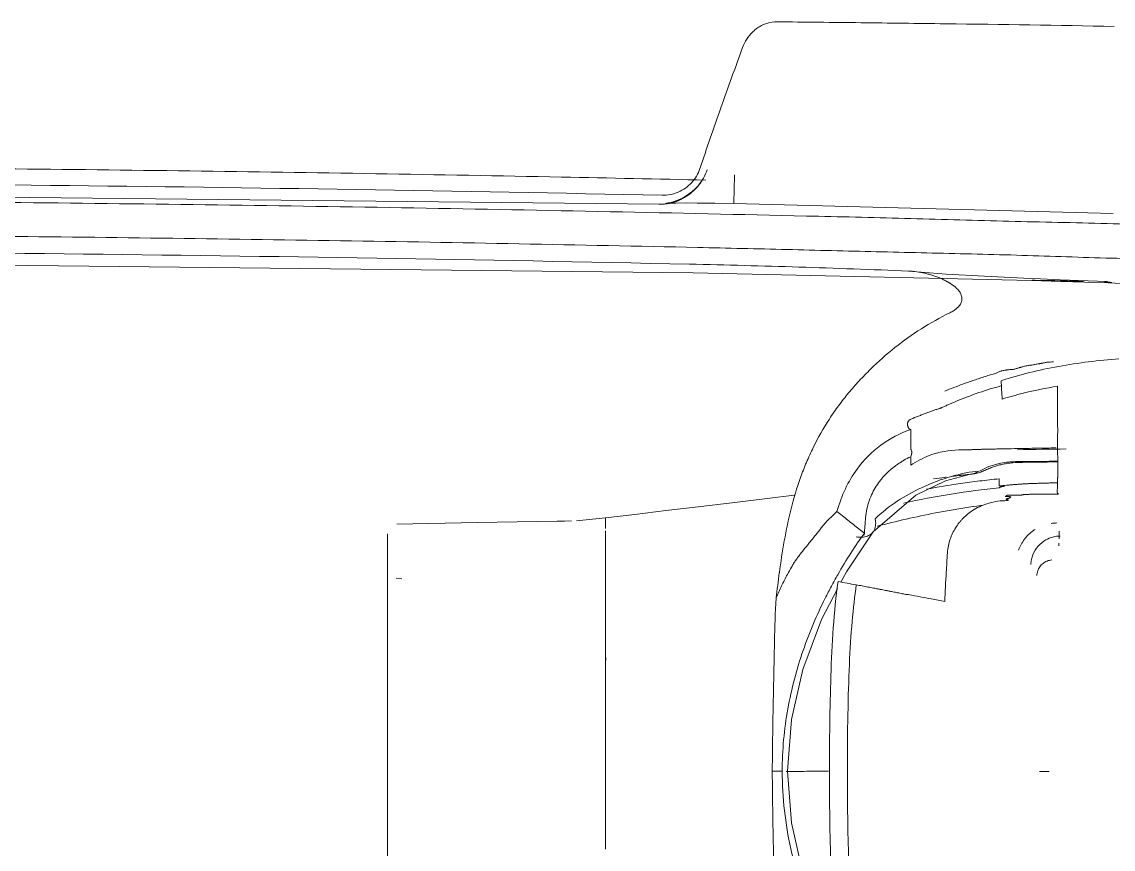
# Model space of a CAD drawing. Header units: millimetres. Extents: x -43239 to -23104, y -13901 to 9341.
# Drawn here: x -25587.9 to -25362.6, y -1165.3 to -994.6 of the extents above; entities that cross this region are included whole.
import ezdxf

# ---------------------------------------------------------------- set-up
doc = ezdxf.new("R2010")
doc.units = ezdxf.units.MM
doc.layers.add('A-GENM', color=13, linetype='Continuous', lineweight=9)
doc.layers.add('G-IMPT', color=8, linetype='Continuous', lineweight=9)

# ---------------------------------------------------------------- blocks, each defined once
blk = doc.blocks.new('DURAVIT_218209-DuraStyle-Basic-floor-mounted-toi - Default-V24-Comedor')
at = {"layer": 'A-GENM'}
for p, q in [((101.3, -336.47), (101.36, -334.42)), ((101.36, -334.42), (101.3, -336.47))]:
    blk.add_line(p, q, dxfattribs=at)
at = {"layer": 'A-GENM', "flags": 128}
for points in [[(64, -339.05), (63.98, -337.3), (63.96, -334.98), (63.93, -332.65), (63.9, -330.32)], [(101.19, -340.47), (101.24, -338.47), (101.3, -336.47)], [(101.3, -336.47), (101.26, -337.8), (101.22, -339.14), (101.19, -340.48)]]:
    blk.add_lwpolyline(points, dxfattribs=at)
at = {"layer": 'A-GENM'}
for points, knots in [([(118, -3.61), (117.99, -30.62), (117.8, -84.64), (116.95, -165.65), (115.81, -233.17), (114.73, -280.4), (114.12, -307.44), (113.62, -324.33), (113.28, -337.83), (113.08, -347.96), (112.8, -356.4), (112.45, -363.13), (112.08, -368.17), (111.67, -373.22), (111.11, -379.97), (110.3, -388.4), (108.99, -398.46), (107.42, -406.71), (105.88, -413.27), (104.23, -419.84), (101.9, -428.01), (98.55, -437.62), (95.2, -445.3), (92.16, -451.27), (88.92, -457.23), (84.49, -464.52), (79.53, -471.43), (75.25, -476.63), (71.89, -480.31), (68.93, -483.25), (67.08, -485), (66.45, -485.58)], [0, 0, 0, 0, 0.1428571, 0.2857143, 0.4285714, 0.5, 0.5357143, 0.5714286, 0.5892857, 0.6071429, 0.625, 0.6339286, 0.6428571, 0.6517857, 0.6607143, 0.6785714, 0.6964286, 0.7142857, 0.7232143, 0.7321429, 0.75, 0.7678571, 0.7857143, 0.7946429, 0.8035714, 0.8214286, 0.8392857, 0.8482143, 0.8571429, 0.8660714, 0.8705906, 0.8705906, 0.8705906, 0.8705906]), ([(124.93, -6.6), (124.92, -32.15), (124.73, -83.27), (124.09, -147.17), (123.33, -198.28), (122.69, -233.77), (122.21, -256.47), (121.99, -266.41)], [0, 0, 0, 0, 0.1333333, 0.2666667, 0.3333333, 0.4, 0.4518304, 0.4518304, 0.4518304, 0.4518304]), ([(80.46, -457.59), (81.09, -456.58), (83.32, -452.92), (86.87, -446.52), (90.72, -438.23), (93.98, -429.55), (96.75, -420.68), (98.75, -413.26), (100.14, -407.31), (101.33, -401.29), (102.53, -393.7), (103.45, -386.05), (104.09, -379.93), (104.55, -375.35), (104.96, -370.77), (105.36, -364.66), (105.69, -357), (105.94, -347.8), (106.23, -338.59), (106.55, -329.36), (106.86, -317.02), (107.21, -301.59), (107.67, -283.17), (108.51, -246.31), (109.56, -190.99), (110.5, -117.25), (110.83, -68.07), (110.92, -43.49)], [0.1769276, 0.1769276, 0.1769276, 0.1769276, 0.1833333, 0.2, 0.2166667, 0.2333333, 0.25, 0.2666667, 0.275, 0.2833333, 0.3, 0.3166667, 0.325, 0.3333333, 0.3416667, 0.35, 0.3666667, 0.3833333, 0.4, 0.4166667, 0.4333333, 0.4666667, 0.5, 0.5333333, 0.6666667, 0.8, 0.9333333, 0.9333333, 0.9333333, 0.9333333]), ([(42.15, -245.69), (43.76, -245.69), (46.65, -245.69), (48.77, -245.68), (49.63, -245.68)], [0.6002235, 0.6002235, 0.6002235, 0.6002235, 0.7, 0.8, 0.8, 0.8, 0.8]), ([(117.01, -256.89), (117.02, -258.67), (117.85, -261.7), (120.27, -264.56), (122.38, -265.98), (123.54, -266.49), (124.14, -266.69)], [-0.9752864, -0.9752864, -0.9752864, -0.9752864, -0.5714286, -0.2857143, -0.1428571, 0, 0, 0, 0]), ([(124.35, -265.2), (123.28, -264.84), (121.78, -263.96), (120.28, -262.24), (119.18, -260.25), (118.84, -258.55), (118.86, -257.42)], [-1, -1, -1, -1, -0.666667, -0.5, -0.333333, 0, 0, 0, 0]), ([(104.64, -263.03), (104.47, -270.6), (104.18, -281.9), (103.67, -296.88), (103.38, -304.48), (103.23, -308.24)], [-1, -1, -1, -1, -0.5, -0.25, 0, 0, 0, 0]), ([(117.27, -272.19), (117.37, -272.2), (117.69, -272.21), (118.25, -272.22), (118.59, -272.23)], [-0.8333333, -0.8333333, -0.8333333, -0.8333333, -0.6666667, -0.5000001, -0.5000001, -0.5000001, -0.5000001]), ([(154.64, -281.06), (154.65, -280.43), (154.47, -279.19), (153.84, -277.74), (153.13, -276.71), (152.3, -275.78), (151.08, -274.8), (149.95, -274.24), (149.37, -274.02)], [-1, -1, -1, -1, -0.8, -0.6, -0.5, -0.4, -0.2, 0, 0, 0, 0]), ([(153.69, -350.72), (153.94, -339.1), (154.18, -321.76), (154.47, -298.37), (154.59, -286.8), (154.64, -281.05)], [-1, -1, -1, -1, -0.5, -0.25, 0, 0, 0, 0]), ([(-35.7, -291.05), (-34.02, -290.21), (-27.94, -287.39), (-18.7, -284.29), (-8.12, -282.5), (-2.75, -282.19), (0, -282.19)], [0.3333418, 0.3333418, 0.3333418, 0.3333418, 0.4444444, 0.7222222, 0.8611111, 1, 1, 1, 1]), ([(-0.01, -282.99), (-0.01, -284.37), (0, -287.24), (0, -290.21), (0, -291.75)], [0.58942366, 0.58942366, 0.58942366, 0.58942366, 0.625, 0.66150947, 0.66150947, 0.66150947, 0.66150947]), ([(0, -282.19), (2.2, -282.19), (6.5, -282.38), (15.05, -283.54), (23.13, -285.73), (28.69, -287.88), (30.49, -288.64)], [0, 0, 0, 0, 0.1111111, 0.2222222, 0.4444444, 0.5555545, 0.5555545, 0.5555545, 0.5555545]), ([(40.63, -283.25), (41.15, -283.53), (41.91, -283.95), (42.88, -284.54), (43.58, -285), (44.26, -285.48), (44.9, -285.98), (45.54, -286.48), (46.17, -286.99), (46.81, -287.51), (47.45, -288.02), (48.08, -288.54), (48.72, -289.07), (49.39, -289.59), (50.06, -290.12), (50.73, -290.65), (51.37, -291.2), (51.97, -291.76), (52.73, -292.52), (53.27, -293.1), (53.62, -293.49)], [0, 0, 0, 0, 0.1, 0.15, 0.2, 0.25, 0.3, 0.35, 0.4, 0.45, 0.5, 0.55, 0.6, 0.65, 0.7, 0.75, 0.8, 0.85, 0.9, 1, 1, 1, 1]), ([(94.62, -316.8), (92.6, -312.73), (89.03, -307.06), (83.81, -301.18), (80.59, -298.06), (78.08, -295.85), (75.47, -293.8), (71.79, -291.27), (67.84, -289.03), (63.74, -287.15), (59.56, -285.53), (52.03, -283.28), (45.29, -282.18), (40.95, -281.6)], [-1, -1, -1, -1, -0.8, -0.7, -0.65, -0.6, -0.55, -0.5, -0.4, -0.35, -0.3, -0.2, 0, 0, 0, 0]), ([(53.62, -293.49), (56.9, -294.41), (62.05, -296.82), (67.56, -302.3), (69.74, -306.46), (70.56, -308.72)], [0, 0, 0, 0, 0.4, 0.7, 1, 1, 1, 1]), ([(36.46, -308.2), (36.49, -307.86), (36.56, -307.36), (36.69, -306.71), (36.8, -306.23), (36.9, -305.75), (36.99, -305.26), (37.06, -304.85), (37.13, -304.52), (37.19, -304.27), (37.24, -304.01), (37.31, -303.67), (37.39, -303.24), (37.47, -302.79), (37.54, -302.43), (37.59, -302.16), (37.65, -301.88), (37.73, -301.51), (37.81, -301.04), (37.91, -300.47), (38.06, -299.69), (38.26, -298.7), (38.4, -297.89), (38.45, -297.47)], [0, 0, 0, 0, 0.1, 0.15, 0.2, 0.25, 0.3, 0.35, 0.375, 0.4, 0.425, 0.45, 0.5, 0.55, 0.575, 0.6, 0.625, 0.65, 0.7, 0.75, 0.8, 0.9, 1, 1, 1, 1]), ([(49.41, -300.94), (49.3, -300.86), (48.94, -300.54), (48.49, -299.82), (48.24, -298.71), (48.29, -297.88), (48.37, -297.45)], [-0.5701602, -0.5701602, -0.5701602, -0.5701602, -0.5, -0.3333333, -0.1666667, 0, 0, 0, 0]), ([(64.92, -308.71), (64.69, -308.23), (64.32, -307.53), (63.77, -306.63), (63.33, -305.98), (62.87, -305.35), (62.39, -304.74), (61.88, -304.14), (61.34, -303.58), (60.76, -303.04), (59.95, -302.36), (58.86, -301.58), (57.42, -300.77), (55.85, -300.11), (54.17, -299.63), (52.94, -299.45), (52.31, -299.39)], [0, 0, 0, 0, 0.1, 0.15, 0.2, 0.25, 0.3, 0.35, 0.4, 0.45, 0.5, 0.6, 0.7, 0.8, 0.9, 1, 1, 1, 1]), ([(54.89, -323.55), (54.46, -320.28), (53.26, -312.97), (51.62, -305.76), (50.56, -301.77)], [0.2476505, 0.2476505, 0.2476505, 0.2476505, 0.4, 0.5917987, 0.5917987, 0.5917987, 0.5917987]), ([(52.07, -301.35), (53.47, -302.76), (55.87, -305.89), (58.86, -311.31), (60.43, -315.52), (61.08, -317.94), (61.19, -318.34)], [0, 0, 0, 0, 0.2222222, 0.4444444, 0.7222222, 0.7777778, 0.7777778, 0.7777778, 0.7777778]), ([(35.06, -315.72), (35.22, -314.85), (35.65, -312.54), (36.14, -309.91), (36.46, -308.2)], [0, 0, 0, 0, 0.4, 1, 1, 1, 1]), ([(72.64, -308.72), (72.6, -308.64), (72.51, -308.5), (72.37, -308.34), (72.18, -308.19), (71.99, -308.07), (71.82, -308.04), (71.67, -308.03), (71.53, -308.04), (71.38, -308.08), (71.22, -308.11), (71.07, -308.15), (70.95, -308.2), (70.83, -308.26), (70.73, -308.33), (70.63, -308.47), (70.58, -308.6), (70.56, -308.71)], [0, 0, 0, 0, 0.071429, 0.142857, 0.214286, 0.285714, 0.357143, 0.410714, 0.464286, 0.535714, 0.607143, 0.678571, 0.732143, 0.785714, 0.839286, 0.892857, 1, 1, 1, 1]), ([(103.23, -308.24), (103.2, -308.81), (103.1, -309.95), (102.83, -311.37), (102.55, -312.48), (102.31, -313.3), (102.07, -313.98), (101.86, -314.51), (101.69, -314.91), (101.52, -315.3), (101.33, -315.69), (101.17, -316.01), (101.03, -316.26), (100.92, -316.45), (100.81, -316.64), (100.66, -316.88), (100.47, -317.18), (100.26, -317.48), (100.08, -317.7), (99.94, -317.87), (99.8, -318.03), (99.6, -318.24), (99.34, -318.5), (99.06, -318.74), (98.82, -318.89), (98.64, -318.99), (98.44, -319.07), (98.17, -319.17), (97.8, -319.25), (97.43, -319.28), (97.15, -319.26), (96.88, -319.21), (96.57, -319.08), (96.2, -318.84), (95.92, -318.6), (95.71, -318.39), (95.56, -318.24), (95.42, -318.08), (95.24, -317.86), (94.95, -317.46), (94.74, -317.07), (94.62, -316.8)], [-1, -1, -1, -1, -0.9, -0.8, -0.75, -0.7, -0.65, -0.625, -0.6, -0.575, -0.55, -0.525, -0.5125, -0.5, -0.4875, -0.475, -0.45, -0.425, -0.4125, -0.4, -0.3875, -0.375, -0.35, -0.325, -0.3125, -0.3, -0.2875, -0.275, -0.25, -0.225, -0.2125, -0.2, -0.175, -0.15, -0.125, -0.1125, -0.1, -0.0875, -0.075, -0.05, 0, 0, 0, 0]), ([(64.92, -308.71), (64.71, -308.71), (64.16, -308.71), (63.55, -308.71), (63.15, -308.71)], [0, 0, 0, 0, 0.4, 1, 1, 1, 1]), ([(63.15, -308.71), (63.97, -309.9), (65.64, -313.12), (66.28, -316.64), (66.33, -318.67)], [0, 0, 0, 0, 0.4, 1, 1, 1, 1]), ([(67.88, -308.72), (67.78, -308.72), (67.58, -308.71), (67.29, -308.7), (67.06, -308.7), (66.88, -308.7), (66.75, -308.71), (66.63, -308.73), (66.46, -308.77), (66.27, -308.83), (66.08, -308.89), (65.93, -308.92), (65.82, -308.92), (65.71, -308.92), (65.56, -308.9), (65.29, -308.86), (65.07, -308.78), (64.92, -308.71)], [0.4, 0.4, 0.4, 0.4, 0.45, 0.5, 0.55, 0.575, 0.6, 0.625, 0.65, 0.7, 0.75, 0.775, 0.8, 0.825, 0.85, 0.9, 1, 1, 1, 1]), ([(69.13, -308.72), (68.9, -308.72), (68.58, -308.72), (68.17, -308.72), (67.98, -308.72), (67.88, -308.72)], [0.2, 0.2, 0.2, 0.2, 0.3, 0.35, 0.4, 0.4, 0.4, 0.4]), ([(75.52, -316.19), (75.4, -315.96), (75.24, -315.62), (75.07, -315.21), (74.98, -314.98), (74.91, -314.8), (74.85, -314.62), (74.77, -314.38), (74.68, -314.08), (74.57, -313.72), (74.45, -313.35), (74.32, -312.99), (74.14, -312.5), (73.9, -311.87), (73.6, -311.09), (73.19, -310.04), (72.87, -309.25), (72.64, -308.72)], [0, 0, 0, 0, 0.1, 0.15, 0.175, 0.2, 0.225, 0.25, 0.3, 0.35, 0.4, 0.45, 0.5, 0.6, 0.7, 0.8, 1, 1, 1, 1]), ([(60.36, -326.96), (60.22, -325.62), (59.92, -322.94), (59.25, -317.95), (58.66, -314.3), (58.23, -311.99)], [0, 0, 0, 0, 0.2, 0.4, 0.7473998, 0.7473998, 0.7473998, 0.7473998]), ([(45.08, -316.28), (43.74, -316.2), (40.41, -316), (37.07, -315.82), (35.06, -315.72)], [0, 0, 0, 0, 0.4, 1, 1, 1, 1]), ([(55.84, -328.12), (55.82, -326.8), (55.46, -324.93), (54.62, -322.85), (53.69, -321.19), (52.71, -319.97), (51.8, -319.12), (51.16, -318.58), (50.29, -317.97), (49.15, -317.33), (47.47, -316.65), (46.06, -316.36), (45.08, -316.29)], [0, 0, 0, 0, 0.2, 0.3, 0.4, 0.55, 0.5875, 0.625, 0.7, 0.775, 0.85, 1, 1, 1, 1]), ([(75.52, -316.19), (76.12, -317.55), (77.31, -320.34), (78.71, -324.39), (79.32, -326.58), (79.51, -327.31)], [0, 0, 0, 0, 0.2, 0.4, 0.5, 0.5, 0.5, 0.5]), ([(82.01, -326.02), (81.92, -325.65), (81.73, -324.92), (81.39, -323.8), (80.97, -322.62), (80.61, -321.52), (80.26, -320.48), (79.78, -319.14), (79.19, -317.62), (78.7, -316.36), (78.46, -315.73)], [0, 0, 0, 0, 0.1, 0.2, 0.3, 0.4, 0.5, 0.6, 0.8, 1, 1, 1, 1]), ([(61.03, -318.61), (61.04, -318.69), (61.05, -318.84), (61.08, -319.14), (61.12, -319.5), (61.16, -319.94), (61.21, -320.29), (61.24, -320.56), (61.27, -320.84), (61.32, -321.31), (61.37, -321.71), (61.41, -321.96)], [0.75, 0.75, 0.75, 0.75, 0.765625, 0.78125, 0.8125, 0.84375, 0.875, 0.890625, 0.90625, 0.9375, 1, 1, 1, 1]), ([(61.23, -318.52), (61.36, -319.06), (61.7, -320.55), (61.89, -321.93), (61.95, -322.74)], [0.7862932, 0.7862932, 0.7862932, 0.7862932, 0.8611111, 1, 1, 1, 1]), ([(66.33, -318.67), (66.33, -318.87), (66.33, -319.27), (66.34, -319.88), (66.35, -320.38), (66.35, -320.78), (66.36, -321.08), (66.37, -321.38), (66.38, -321.78), (66.4, -322.28), (66.42, -322.78), (66.43, -323.19), (66.44, -323.39), (66.44, -323.49)], [0, 0, 0, 0, 0.05, 0.1, 0.15, 0.175, 0.2, 0.225, 0.25, 0.3, 0.35, 0.375, 0.4, 0.4, 0.4, 0.4]), ([(61.41, -321.96), (61.47, -322.29), (61.64, -322.94), (62.06, -323.9), (62.48, -324.85), (62.84, -325.82), (63.15, -326.79), (63.39, -327.77), (63.56, -328.76), (63.7, -330.09), (63.75, -331.79), (63.78, -333.82), (63.81, -335.86), (63.83, -337.6), (63.84, -338.66), (63.84, -339.05)], [0, 0, 0, 0, 0.05, 0.1, 0.15, 0.2, 0.25, 0.3, 0.35, 0.4, 0.5, 0.6, 0.7, 0.8, 0.856899, 0.856899, 0.856899, 0.856899]), ([(61.49, -321.96), (61.48, -321.96), (61.47, -321.96), (61.46, -321.96), (61.46, -321.96)], [0, 0, 0, 0, 0.4, 1, 1, 1, 1]), ([(61.54, -321.96), (61.57, -322.03), (61.63, -322.19), (61.61, -322.2), (61.52, -322.03), (61.49, -321.96)], [0, 0, 0, 0, 0.25, 0.75, 1, 1, 1, 1]), ([(63.9, -330.32), (63.88, -329.33), (63.62, -326.8), (62.73, -324.31), (61.96, -322.9)], [0, 0, 0, 0, 0.4, 1, 1, 1, 1]), ([(66.44, -323.49), (66.44, -323.59), (66.45, -323.79), (66.46, -324.19), (66.47, -324.69), (66.48, -325.19), (66.49, -325.6), (66.49, -326), (66.51, -326.5), (66.52, -327.3), (66.55, -328.71), (66.57, -329.91), (66.59, -330.72)], [0.4, 0.4, 0.4, 0.4, 0.425, 0.45, 0.5, 0.55, 0.575, 0.6, 0.65, 0.7, 0.8, 1, 1, 1, 1]), ([(84.47, -338.19), (84.47, -337.96), (84.46, -337.61), (84.43, -337.15), (84.4, -336.81), (84.35, -336.46), (84.28, -336.12), (84.22, -335.83), (84.18, -335.61), (84.15, -335.43), (84.11, -335.26), (84.07, -335.04), (84.01, -334.75), (83.94, -334.41), (83.88, -334.07), (83.83, -333.72), (83.8, -333.37), (83.76, -333.03), (83.7, -332.68), (83.62, -332.35), (83.53, -332.01), (83.45, -331.73), (83.38, -331.51), (83.34, -331.34), (83.29, -331.18), (83.22, -330.95), (83.13, -330.68), (83.03, -330.35), (82.95, -330.02), (82.91, -329.67), (82.89, -329.33), (82.87, -329.04), (82.85, -328.8), (82.83, -328.63), (82.81, -328.46), (82.77, -328.23), (82.73, -327.94), (82.67, -327.65), (82.61, -327.43), (82.55, -327.21), (82.46, -326.94), (82.28, -326.52), (82.13, -326.22), (82.01, -326.02)], [0, 0, 0, 0, 0.055556, 0.083333, 0.111111, 0.138889, 0.166667, 0.194444, 0.208333, 0.222222, 0.236111, 0.25, 0.277778, 0.305556, 0.333333, 0.361111, 0.388889, 0.416667, 0.444444, 0.472222, 0.5, 0.527778, 0.541667, 0.555556, 0.569444, 0.583333, 0.611111, 0.638889, 0.666667, 0.694444, 0.722222, 0.75, 0.763889, 0.777778, 0.791667, 0.805556, 0.833333, 0.861111, 0.875, 0.888889, 0.916667, 0.944444, 1, 1, 1, 1]), ([(56.98, -328.66), (56.97, -328.63), (56.94, -328.58), (56.9, -328.51), (56.86, -328.47), (56.84, -328.43), (56.82, -328.41), (56.8, -328.39), (56.78, -328.35), (56.76, -328.31), (56.74, -328.28), (56.73, -328.28), (56.72, -328.3), (56.7, -328.34), (56.69, -328.46), (56.68, -328.64), (56.68, -328.81), (56.67, -328.96), (56.67, -329.1), (56.66, -329.21), (56.64, -329.29), (56.63, -329.32), (56.61, -329.34), (56.59, -329.34), (56.56, -329.32), (56.53, -329.28), (56.5, -329.24), (56.48, -329.21), (56.46, -329.19), (56.43, -329.15), (56.4, -329.11), (56.38, -329.06), (56.36, -329.02), (56.34, -328.98), (56.32, -328.93), (56.3, -328.88), (56.28, -328.8), (56.26, -328.69), (56.23, -328.57), (56.19, -328.43), (56.15, -328.35), (56.12, -328.4), (56.09, -328.52), (56.06, -328.62), (56.05, -328.69), (56.03, -328.74), (56.01, -328.78), (55.99, -328.79), (55.97, -328.81), (55.95, -328.81), (55.93, -328.81), (55.89, -328.78), (55.87, -328.74), (55.85, -328.72)], [0, 0, 0, 0, 0.03125, 0.0625, 0.09375, 0.109375, 0.125, 0.140625, 0.15625, 0.1875, 0.203125, 0.21875, 0.234375, 0.25, 0.273438, 0.296875, 0.3125, 0.328125, 0.34375, 0.359375, 0.375, 0.390625, 0.40625, 0.421875, 0.4375, 0.46875, 0.484375, 0.5, 0.515625, 0.53125, 0.5625, 0.578125, 0.59375, 0.609375, 0.621094, 0.632812, 0.65625, 0.671875, 0.6875, 0.71875, 0.75, 0.78125, 0.8125, 0.828125, 0.84375, 0.859375, 0.871094, 0.882812, 0.90625, 0.921875, 0.9375, 0.96875, 1, 1, 1, 1]), ([(57.18, -339.03), (57.17, -338.81), (57.17, -338.38), (57.17, -337.76), (57.16, -337.27), (57.16, -336.89), (57.16, -336.61), (57.16, -336.34), (57.17, -336.08), (57.17, -335.83), (57.17, -335.59), (57.17, -335.35), (57.18, -335.11), (57.18, -334.88), (57.18, -334.66), (57.17, -334.38), (57.17, -333.95), (57.16, -333.48), (57.15, -333.06), (57.14, -332.77), (57.13, -332.52), (57.12, -332.32), (57.11, -332.15), (57.09, -331.97), (57.07, -331.83), (57.04, -331.72), (57.02, -331.61), (57, -331.5), (56.99, -331.36), (56.98, -331.2), (56.97, -331.01), (56.96, -330.74), (56.96, -330.42), (56.96, -329.97), (56.97, -329.42), (56.98, -328.92), (56.98, -328.66)], [0, 0, 0, 0, 0.05, 0.1, 0.15, 0.175, 0.2, 0.225, 0.25, 0.275, 0.3, 0.325, 0.35, 0.375, 0.39375, 0.4125, 0.45, 0.5, 0.525, 0.55, 0.575, 0.59375, 0.6125, 0.6375, 0.675, 0.7, 0.725, 0.75, 0.775, 0.79375, 0.8125, 0.8375, 0.875, 0.9, 0.95, 1, 1, 1, 1]), ([(58.46, -326.96), (58.48, -326.96), (58.52, -326.98), (58.56, -327.04), (58.58, -327.08), (58.61, -327.13), (58.64, -327.21), (58.67, -327.3), (58.7, -327.39), (58.72, -327.45), (58.74, -327.51), (58.75, -327.57), (58.77, -327.64), (58.79, -327.73), (58.82, -327.86), (58.84, -328), (58.87, -328.09), (58.88, -328.09), (58.89, -328.03), (58.9, -327.95), (58.9, -327.85), (58.9, -327.68), (58.9, -327.41), (58.89, -327.12), (58.89, -326.96)], [0, 0, 0, 0, 0.125, 0.1875, 0.21875, 0.25, 0.3125, 0.375, 0.40625, 0.4375, 0.46875, 0.5, 0.53125, 0.5625, 0.59375, 0.65625, 0.703125, 0.742188, 0.78125, 0.8125, 0.84375, 0.875, 0.9375, 1, 1, 1, 1]), ([(58.89, -326.96), (58.93, -327.45), (59, -328.2), (59.08, -329.07), (59.12, -329.56), (59.15, -329.93), (59.18, -330.31), (59.22, -330.8), (59.26, -331.43), (59.31, -332.17), (59.35, -332.92), (59.39, -333.67), (59.41, -334.42), (59.43, -335.17), (59.45, -335.92), (59.47, -336.68), (59.49, -337.43), (59.51, -338.06), (59.51, -338.56), (59.52, -338.81), (59.52, -338.94)], [0, 0, 0, 0, 0.1, 0.15, 0.175, 0.2, 0.225, 0.25, 0.3, 0.35, 0.4, 0.45, 0.5, 0.55, 0.6, 0.65, 0.7, 0.75, 0.775, 0.8, 0.8, 0.8, 0.8]), ([(76.82, -327.58), (77.24, -328.97), (78.23, -332.58), (79.04, -336.53), (79.46, -339.03)], [0, 0, 0, 0, 0.4, 1, 1, 1, 1]), ([(49.92, -334.41), (49.84, -334.28), (49.29, -333.45), (47.98, -332.09), (46.45, -331.25), (45.65, -330.95)], [0.3655922, 0.3655922, 0.3655922, 0.3655922, 0.4, 0.6, 0.8, 0.8, 0.8, 0.8]), ([(66.59, -330.72), (66.6, -331.38), (66.63, -332.72), (66.68, -335.38), (66.71, -337.38), (66.74, -338.72)], [0, 0, 0, 0, 0.1, 0.2, 0.4, 0.4, 0.4, 0.4]), ([(48.54, -339.58), (48.54, -338.54), (48.07, -336.82), (46.53, -334.92), (45.03, -334), (43.71, -333.6), (43.02, -333.51), (42.68, -333.5)], [-1, -1, -1, -1, -0.666667, -0.444444, -0.222222, -0.111111, 0, 0, 0, 0]), ([(71.92, -339.03), (71.06, -339.04), (69.81, -339.04), (68.45, -339.03), (67.7, -339.02), (67.15, -339.01), (66.61, -339), (65.92, -339.01), (65.08, -339.04), (64.29, -339.06), (63.76, -339.07), (63.47, -339.06), (63.25, -339.06), (63.04, -339.05), (62.76, -339.04), (62.29, -339.04), (61.65, -339.05), (61.05, -339.05), (60.67, -339.04), (60.45, -339.03), (60.3, -339.02), (60.15, -339.01), (59.95, -339), (59.62, -338.99), (59.19, -338.99), (58.81, -339), (58.53, -338.99), (58.35, -338.98), (58.17, -338.96), (57.96, -338.94), (57.65, -338.93), (57.48, -338.97), (57.41, -339.03)], [0, 0, 0, 0, 0.1, 0.15, 0.175, 0.2, 0.225, 0.25, 0.3, 0.35, 0.375, 0.3875, 0.4, 0.4125, 0.425, 0.45, 0.5, 0.55, 0.575, 0.5875, 0.6, 0.6125, 0.625, 0.65, 0.7, 0.75, 0.775, 0.8, 0.825, 0.85, 0.9, 1, 1, 1, 1]), ([(79.46, -339.03), (78.46, -339.03), (75.92, -339.03), (73.41, -339.03), (71.92, -339.03)], [0, 0, 0, 0, 0.4, 1, 1, 1, 1]), ([(101.08, -344.25), (101.09, -343.81), (101.13, -342.55), (101.16, -341.29), (101.19, -340.47)], [0.6137098, 0.6137098, 0.6137098, 0.6137098, 0.75, 1, 1, 1, 1])]:
    blk.add_open_spline(points, degree=3, knots=knots, dxfattribs=at)
for points in [[(107.51, -4.87), (107.49, -47.9), (107, -133.96), (105.58, -220.01), (104.64, -263.03)], [(118.86, -257.42), (119.76, -215.33), (121.12, -131.15), (121.59, -46.96), (121.61, -4.87)], [(-16.06, -245.7), (-10.88, -245.7), (-5.44, -245.7), (0, -245.7)], [(0, -245.7), (5.44, -245.7), (10.88, -245.7), (16.06, -245.7)], [(16.06, -245.7), (21.23, -245.7), (26.15, -245.7), (30.57, -245.7)], [(21.79, -245.7), (22.33, -245.73), (22.87, -245.75), (23.41, -245.77)], [(30.57, -245.7), (34.99, -245.7), (38.91, -245.69), (42.14, -245.69)], [(50.08, -245.68), (51.5, -245.68), (52.26, -245.68), (52.29, -245.68)], [(149.35, -274.02), (145.2, -272.48), (136.89, -269.48), (128.53, -266.6), (124.34, -265.2)], [(117.15, -272.18), (117.15, -272.18), (117.14, -272.18), (117.14, -272.18)], [(118.59, -272.23), (118.93, -272.24), (119.32, -272.25), (119.77, -272.27)], [(119.77, -272.27), (120.22, -272.28), (121.22, -272.3), (122.42, -272.33), (123.07, -272.35)], [(0, -280.14), (-2.98, -280.15), (-8.94, -280.22), (-17.89, -280.42), (-26.83, -280.6), (-32.79, -280.73), (-35.77, -280.96)], [(0, -280.14), (0, -280.36), (0, -280.8), (0, -281.49), (0, -281.95), (0, -282.19)], [(35.77, -280.96), (32.79, -280.73), (26.83, -280.6), (17.89, -280.42), (8.94, -280.22), (2.98, -280.15), (0, -280.14)], [(35.77, -280.96), (36.61, -281.31), (38.27, -282.04), (39.85, -282.84), (40.63, -283.25)], [(40.96, -281.58), (40.09, -281.46), (38.36, -281.24), (36.63, -281.05), (35.77, -280.96)], [(30.49, -288.64), (32.28, -289.4), (34.02, -290.21), (35.7, -291.05)], [(-39.16, -293.7), (-33, -292.85), (-19.75, -292.06), (-6.3, -291.95), (0, -291.94)], [(0, -291.94), (6.27, -291.95), (19.71, -292.06), (32.98, -292.85), (39.16, -293.7)], [(35.7, -291.05), (36.54, -291.47), (38.19, -292.32), (39.78, -293.2), (40.55, -293.64)], [(38.45, -297.48), (38.58, -296.83), (38.83, -295.56), (39.05, -294.31), (39.16, -293.7)], [(40.55, -293.64), (43.67, -295.42), (46.53, -297.28), (49.12, -299.14)], [(53.62, -293.49), (53.33, -293.85), (52.74, -294.59), (51.83, -295.73), (50.91, -296.89), (50, -298.04), (49.41, -298.78), (49.12, -299.14)], [(-38.45, -297.48), (-36.6, -297.2), (-32.65, -296.73), (-25.88, -296.22), (-18.24, -295.88), (-9.67, -295.68), (-3.33, -295.64), (0, -295.64)], [(0, -295.64), (4.17, -295.64), (11.99, -295.7), (22.26, -296.01), (31.11, -296.56), (36.14, -297.13), (38.45, -297.48)], [(49.12, -299.14), (48.08, -299.06), (49.14, -299.13), (52.31, -299.39)], [(52.07, -301.35), (51.68, -301.45), (50.92, -301.53), (50.23, -301.37), (49.92, -301.23)], [(55.36, -307.24), (56.74, -313.73), (57.84, -320.29), (58.46, -326.96)], [(70.56, -308.72), (70.05, -308.72), (69.57, -308.72), (69.13, -308.72)], [(61.28, -320.96), (61.3, -321.13), (61.37, -321.47), (61.47, -321.8), (61.54, -321.96)], [(61.46, -321.96), (61.42, -321.9), (61.38, -321.71), (61.34, -321.38), (61.31, -321.17)], [(61.75, -322.41), (61.69, -322.3), (61.63, -322.18), (61.58, -322.06)], [(61.75, -322.49), (61.68, -322.35), (61.63, -322.2), (61.58, -322.06)], [(55.85, -328.72), (55.87, -328.81), (55.88, -328.81), (55.86, -328.41), (55.84, -328.12)], [(58.89, -326.96), (58.99, -326.96), (59.19, -326.96), (59.49, -326.96), (59.79, -326.96), (60.08, -326.96), (60.27, -326.96), (60.36, -326.96)], [(80.6, -327.37), (79.98, -327.4), (78.73, -327.47), (77.46, -327.54), (76.82, -327.58)], [(80.6, -327.37), (81.83, -331.18), (83.78, -339.16), (84.8, -347.5), (85.09, -351.67)], [(66.35, -330.72), (66.41, -334.2), (66.47, -337.55), (66.52, -340.79)], [(-0.03, -335.29), (-0.02, -335.95), (-0.02, -336.62), (-0.02, -337.29)], [(40.4, -334.75), (40.72, -334.75), (41.36, -334.87), (42.23, -335.31), (42.94, -335.98), (43.43, -336.83), (43.58, -337.47), (43.61, -337.8)], [(101.37, -333.74), (101.37, -333.97), (101.36, -334.19), (101.36, -334.42)], [(101.36, -334.42), (101.36, -334.2), (101.37, -333.98), (101.37, -333.75)], [(51.24, -338.85), (51.23, -338.46), (51.2, -338.06), (51.14, -337.68)], [(46.51, -339.26), (46.7, -339.27), (46.9, -339.27), (47.09, -339.28)], [(47.94, -339.32), (48.23, -339.33), (48.78, -339.35), (49.3, -339.35), (49.55, -339.34)], [(57.41, -339.03), (57.3, -339.14), (57.15, -339.26), (57.14, -339.14), (57.18, -339.03)], [(101.19, -340.48), (101.17, -341.13), (101.13, -342.43), (101.09, -343.73), (101.07, -344.38)], [(100.94, -348.73), (100.92, -349.24), (100.91, -349.74), (100.89, -350.25)], [(100.89, -350.25), (100.91, -349.74), (100.92, -349.24), (100.94, -348.74)]]:
    blk.add_open_spline(points, degree=3, dxfattribs=at)
at = {"layer": 'G-IMPT'}
for p, q in [((105.72, -5.09), (102.83, -263.82)), ((119.72, -5.1), (116.99, -256.71)), ((8.67, -200.72), (14.31, -200.72)), ((39.74, -203.68), (39.84, -202.54)), ((39.84, -202.54), (39.74, -203.68)), ((51.69, -239.74), (52.29, -245.68)), ((101.25, -333.63), (102.84, -263.82)), ((117.14, -272.18), (115.1, -350.49)), ((60.82, -317.08), (61.31, -321.15)), ((102.14, -323.94), (101.69, -333.46)), ((101.19, -335.69), (101.25, -333.63)), ((101.44, -339.53), (101.61, -335.51)), ((101.61, -335.51), (101.69, -333.46)), ((101.08, -339.71), (101.19, -335.69)), ((100.79, -349.49), (101.08, -339.71))]:
    blk.add_line(p, q, dxfattribs=at)
at = {"layer": 'G-IMPT', "flags": 128}
for points in [[(-48.07, -200.72), (-47.73, -200.72), (-47.34, -200.72), (-46.9, -200.72), (-46.41, -200.72), (-45.87, -200.72), (-45.28, -200.72), (-44.64, -200.72), (-43.96, -200.72), (-38.74, -200.72), (-32.27, -200.72), (-24.95, -200.72), (-17.13, -200.72), (-15.63, -200.72), (-7.58, -200.72), (-6, -200.72), (0, -200.72)], [(0, -200.72), (1.6, -200.72), (3.19, -200.72), (4.78, -200.72), (6.36, -200.72), (7.94, -200.72), (9.51, -200.72), (18.88, -200.72), (20.35, -200.72), (21.79, -200.72), (29.81, -200.72), (36.5, -200.72), (41.77, -200.72), (42.58, -200.72), (43.35, -200.72), (44.08, -200.72), (44.75, -200.72), (45.38, -200.72), (45.96, -200.72), (48.15, -200.72), (48.42, -200.72), (48.65, -200.72), (48.82, -200.72), (48.94, -200.72), (49.02, -200.72), (49.03, -200.72)], [(51.03, -202.68), (51.32, -219.2), (51.61, -235.72)], [(51.61, -235.72), (51.32, -219.2), (51.03, -202.68)], [(51.61, -235.72), (51.64, -237.22), (51.66, -238.72)], [(52.29, -245.68), (53.02, -251.8), (53.79, -258.19), (54.58, -264.86), (55.41, -271.82), (56.29, -279.1), (56.95, -284.64)], [(116.99, -256.77), (117.03, -257.9), (117.09, -258.42), (117.18, -258.92), (117.29, -259.42), (117.43, -259.9), (117.59, -260.37), (117.76, -260.82), (117.96, -261.26), (119.82, -263.94), (121.29, -265.22), (121.66, -265.48)], [(117.23, -258.98), (117.25, -260.2), (117.27, -262.53), (117.26, -264.65), (117.22, -268.26), (117.14, -272.18)], [(117.19, -258.07), (117.19, -258.09), (117.21, -258.27), (117.27, -258.62), (117.38, -259.17), (117.57, -259.9), (118.26, -261.61), (119.14, -263.05), (120.63, -264.68), (121.94, -265.65)], [(117.23, -258.98), (117.21, -258.4), (117.19, -258.07)], [(0, -283.26), (-10.66, -284.08), (-21, -286.42), (-31.31, -290.27), (-37.65, -293.58)], [(0, -283.26), (10.66, -284.08), (21, -286.42), (31.31, -290.28), (37.65, -293.58)], [(39.05, -294.31), (41.19, -295.43), (49.41, -300.94)], [(49.4, -300.93), (57.01, -309.79), (59.91, -315.86), (61.29, -321.02)], [(103.16, -309.15), (102.61, -316.01), (102.14, -323.94)], [(60.7, -316.04), (60.69, -316.01), (60.69, -315.99), (60.69, -315.97), (60.68, -315.92), (60.68, -315.88), (60.67, -315.81), (60.65, -315.66), (60.59, -315.11), (60.38, -313.4)], [(101.44, -339.53), (101.05, -349.15), (101.05, -349.33)], [(94.85, -406.34), (99.79, -369.97), (100.79, -349.5)]]:
    blk.add_lwpolyline(points, dxfattribs=at)

msp = doc.modelspace()

# ---------------------------------------------------------------- block references
at = {"layer": 'A-GENM', "rotation": 89.99999999999982}
msp.add_blockref('DURAVIT_218209-DuraStyle-Basic-floor-mounted-toi - Default-V24-Comedor', (-25713.13, -1149.28), dxfattribs=at)

doc.saveas('drawing.dxf')
